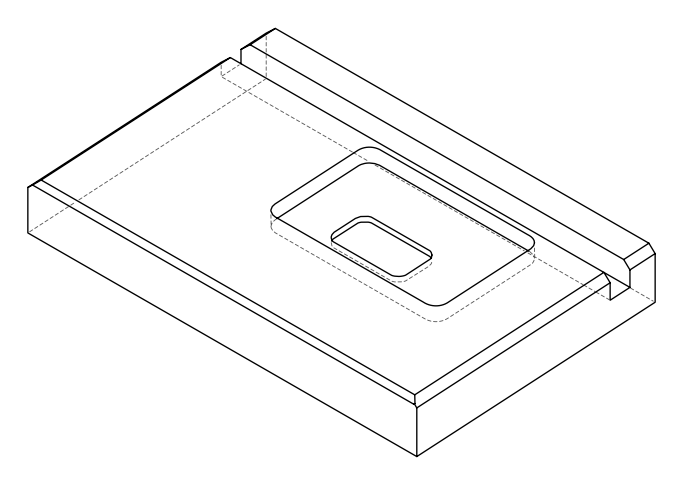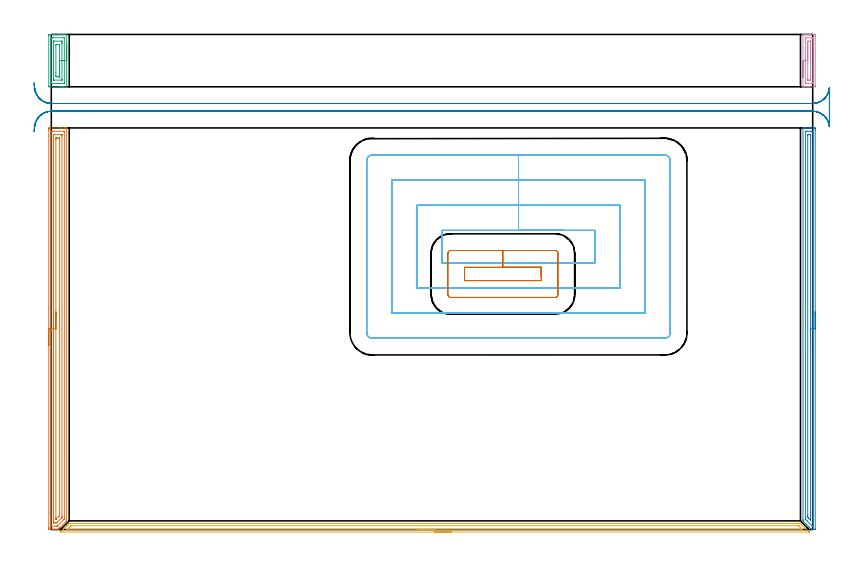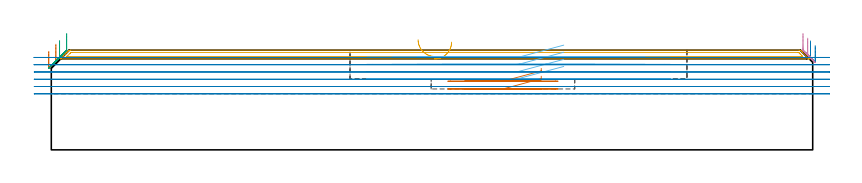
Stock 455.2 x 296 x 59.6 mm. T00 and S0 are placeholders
(PLAN: 8 operations, 1 tool changes, 50.4 min)
(1 AREA_MILL | FG_CHAMFER_SURFACE | UGT0205_001 | 7.89 min | 14102 mm3)
(2 AREA_MILL_1 | FG_CHAMFER_SURFACE_1 | UGT0205_001 | 5.92 min | 6514 mm3)
(3 AREA_MILL_2 | FG_CHAMFER_SURFACE_2 | UGT0205_001 | 1.25 min | 2144 mm3)
(4 AREA_MILL_3 | FG_CHAMFER_SURFACE_3 | UGT0205_001 | 0.95 min | 954 mm3)
(5 AREA_MILL_4 | FG_CHAMFER_SURFACE_4 | UGT0205_001 | 7.28 min | 5950 mm3)
(6 MILL_RECTANGULAR_POCKET | POCKET_RECTANGULAR_STRAIGHT | UGT0201_136 | Follow Part, ap 5, ae 75% | 13.65 min | 440918 mm3)
(7 MILL_RECTANGULAR_POCKET_1 | POCKET_RECTANGULAR_STRAIGHT_1 | UGT0201_136 | Follow Part, ap 5, ae 75% | 1.46 min | 24815 mm3)
(8 MILL_RECTANGULAR_SLOT | SLOT_RECTANGULAR | UGT0201_136 | Follow Part, ap 5, ae 75% | 12.05 min | 291289 mm3)
(TOOL UGT0205_001 | Chamfer Mill 20 x 3 x 45 deg. | D20 FL50 Z2)
(TOOL UGT0201_136 | Carbide End Mill 20.0 | D20 FL30 Z4)
(OP 1 AREA_MILL)
G17 G21 G94 G90
T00 M6
G54
G17 G0 G90 X-1.5 Y110.05 S1061 M3
G43 Z69.6 H0
Z58.9
G94 G1 Y110.088 Z58.028 F250.
Y110.202 Z57.163
Y110.391 Z56.312
Y110.653 Z55.48
Y110.987 Z54.674
Y111.39 Z53.9
Y111.859 Z53.164
Y112.39 Z52.472
Y112.979 Z51.829
Y113.622 Z51.239
Y114.314 Z50.708
Y115.05 Z50.24
Y115.824 Z49.837
Y116.63 Z49.503
Y117.462 Z49.241
Y118.314 Z49.052
Y119.178 Z48.938
Y120.05 Z48.9
Y239.109
X-1.499 Y239.508 Z48.901
X-1.495 Y239.995 Z48.903
X-1.492 Y240.091 Z48.906
X-1.012 Y240.096 Z49.385
X-0.425 Y240.1 Z49.972
X5.176 Z55.571
X5.77 Z56.168
X6.06 Z56.457
X7.828 Z58.223
X8.407 Z58.806
X8.712 Z59.111
X8.881 Z59.28
X9.186 Y240.093 Z59.577
X9.197 Y240.091 Z59.588
X9.2 Y239.954 Z59.6
Y5.941
X9.196 Y5.204 Z59.59
X9.16 Y5.158 Z59.557
X9.154 Y5.153 Z59.552
X5.176 Y1.174 Z55.572
X5.039 Y1.038 Z55.436
X4.873 Y0.872 Z55.27
X4.734 Y0.732 Z55.13
X4.593 Y0.592 Z54.991
X4.434 Y0.433 Z54.832
X4.292 Y0.29 Z54.688
X4.146 Y0.146 Z54.544
X4.006 Y0.01 Z54.403
X3.926 Y0. Z54.325
X3.56 Z53.959
X3.103 Z53.502
X2.524 Z52.919
X1.35 Z51.747
X0.756 Z51.15
X-1.012 Y0.001 Z49.383
X-1.238 Y0.003 Z49.157
X-1.491 Y0.009 Z48.905
X-1.494 Y0.106 Z48.903
X-1.499 Y0.592 Z48.901
X-1.5 Y1.084 Z48.9
Y120.05
X-0.086 Z50.314
Y237.725
X-0.084 Y237.937 Z50.316
X-0.081 Y238.043 Z50.319
X-0.079 Y238.087 Z50.321
X0.013 Y238.09 Z50.413
X0.386 Y238.098 Z50.786
X0.756 Y238.1 Z51.156
X1.268 Z51.668
X7.457 Z57.857
X7.671 Y238.096 Z58.071
X7.765 Y238.092 Z58.165
X7.779 Y238.09 Z58.179
X7.781 Y238.077 Z58.181
X7.784 Y238.034 Z58.184
X7.785 Y237.945 Z58.185
X7.786 Y237.768 Z58.186
Y6.832
X7.783 Y6.408 Z58.183
X7.781 Y6.302 Z58.181
X7.779 Y6.253 Z58.179
X7.758 Y6.22 Z58.158
X7.657 Y6.113 Z58.057
X7.49 Y5.941 Z57.89
X3.925 Y2.375 Z54.325
X3.663 Y2.118 Z54.063
X3.576 Y2.037 Z53.976
X3.545 Y2.01 Z53.945
X3.501 Y2.007 Z53.901
X3.408 Y2.004 Z53.808
X2.895 Y2. Z53.295
X0.243 Z50.643
X0.028 Y2.003 Z50.428
X-0.065 Y2.008 Z50.335
X-0.079 Y2.01 Z50.321
X-0.081 Y2.023 Z50.319
X-0.084 Y2.066 Z50.316
X-0.085 Y2.155 Z50.315
X-0.086 Y2.332 Z50.314
Y120.05
X1.328 Z51.728
X1.329 Y235.051 Z51.729
Y235.364
X1.334 Y235.942 Z51.734
X1.335 Y236.09 Z51.735
X1.486 Y236.097 Z51.886
X1.64 Y236.099 Z52.04
X2.368 Y236.1 Z52.768
X5.904 Z56.304
X6.06 Y236.099 Z56.46
X6.216 Y236.097 Z56.616
X6.32 Y236.093 Z56.72
X6.356 Y236.09 Z56.756
X6.365 Y236.08 Z56.765
X6.367 Y236.046 Z56.767
X6.369 Y235.942 Z56.769
X6.371 Y235.629 Z56.771
Y7.724
X6.369 Y7.412 Z56.769
X6.366 Y7.306 Z56.766
X6.363 Y7.274 Z56.763
X6.349 Y7.257 Z56.749
X6.312 Y7.215 Z56.712
X6.06 Y6.959 Z56.46
X5.997 Y6.896 Z56.397
X3.408 Y4.307 Z53.808
X3.333 Y4.233 Z53.733
X3.257 Y4.158 Z53.657
X3.109 Y4.02 Z53.509
X2.837 Y4.007 Z53.237
X2.679 Y4.001 Z53.079
X1.64 Z52.04
X1.483 Y4.002 Z51.883
X1.379 Y4.007 Z51.779
X1.344 Y4.01 Z51.744
X1.335 Y4.02 Z51.735
X1.333 Y4.054 Z51.733
X1.331 Y4.158 Z51.731
X1.329 Y4.471 Z51.729
X1.328 Y120.05 Z51.728
X2.743 Z53.143
Y233.268
X2.745 Y233.937 Z53.145
X2.747 Y234.034 Z53.147
X2.749 Y234.085 Z53.149
X2.79 Y234.09 Z53.19
X2.995 Y234.094 Z53.395
X3.408 Y234.1 Z53.808
X3.467 Z53.867
X4.351 Z54.751
X4.721 Y234.096 Z55.121
X4.906 Y234.092 Z55.306
X4.946 Y234.09 Z55.346
X4.95 Y234.061 Z55.35
X4.953 Y234.006 Z55.353
X4.957 Y233.489 Z55.357
Y8.615
X4.955 Y8.448 Z55.355
X4.953 Y8.364 Z55.353
X4.951 Y8.325 Z55.351
X4.935 Y8.296 Z55.335
X4.774 Y8.129 Z55.174
X4.375 Y7.724 Z54.775
X3.001 Y6.351 Z53.401
X2.909 Y6.262 Z53.309
X2.788 Y6.149 Z53.188
X2.749 Y6.115 Z53.149
X2.747 Y6.187 Z53.147
X2.745 Y6.28 Z53.145
X2.743 Y6.611 Z53.143
Y6.832
Y120.05
Y120.922 Z53.181
Y121.787 Z53.295
Y122.638 Z53.483
Y123.47 Z53.746
Y124.276 Z54.08
Y125.05 Z54.482
Y125.786 Z54.951
Y126.478 Z55.482
Y127.121 Z56.072
Y127.71 Z56.715
Y128.242 Z57.407
Y128.71 Z58.143
Y129.113 Z58.916
Y129.447 Z59.722
Y129.709 Z60.554
Y129.898 Z61.406
Y130.012 Z62.271
Y130.05 Z63.143
G0 Z69.6
M5
M2
(OP 2 AREA_MILL_1)
G17 G21 G94 G90
T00 M6
G54
G17 G0 G90 X456.7 Y130.05 S1061 M3
G43 Z69.6 H0
Z62.3
G94 G1 Y130.012 Z61.428 F250.
Y129.898 Z60.564
Y129.709 Z59.712
Y129.447 Z58.88
Y129.113 Z58.074
Y128.71 Z57.3
Y128.242 Z56.564
Y127.71 Z55.872
Y127.121 Z55.229
Y126.478 Z54.64
Y125.786 Z54.108
Y125.05 Z53.64
Y124.276 Z53.237
Y123.47 Z52.903
Y122.638 Z52.641
Y121.786 Z52.452
Y120.922 Z52.338
Y120.05 Z52.3
Y0.32
X456.697 Y0.146 Z52.303
X456.691 Y0.002 Z52.305
X456.448 Y0. Z52.548
X456.158 Z52.837
X455.576 Z53.423
X455.117 Z53.882
X454.964 Z54.035
X454.633 Y0.001 Z54.359
X454.598 Y0.01 Z54.394
X454.546 Y0.051 Z54.448
X454.453 Y0.146 Z54.545
X449.55 Y5.049 Z59.449
X449.491 Y5.111 Z59.508
X449.404 Y5.205 Z59.59
X449.4 Y5.94 Z59.6
Y239.954
X449.402 Y240.091 Z59.588
X449.432 Y240.1 Z59.559
X449.755 Z59.244
X450.248 Z58.751
X450.83 Z58.165
X452.897 Z56.1
X453.494 Z55.501
X454.083 Z54.912
X455.859 Z53.137
X456.158 Y240.098 Z52.839
X456.691 Y240.092 Z52.305
X456.694 Y240.046 Z52.303
X456.699 Y239.508 Z52.301
X456.7 Y238.964 Z52.3
Y120.05
X455.286 Z53.714
X455.285 Y2.359 Z53.715
X455.27 Y2.01 Z53.73
X455.145 Z53.855
X455.049 Y2.012 Z53.951
X454.976 Y2.083 Z54.024
X454.676 Y2.375 Z54.324
X451.718 Y5.332 Z57.282
X451.112 Y5.941 Z57.888
X450.83 Y6.232 Z58.17
X450.815 Y6.832 Z58.185
X450.814 Y6.848 Z58.186
X450.815 Y237.741 Z58.185
X450.83 Y238.09 Z58.17
X451.347 Y238.098 Z57.653
X451.718 Y238.099 Z57.282
X452.233 Y238.1 Z56.767
X454.009 Z54.991
X454.382 Y238.099 Z54.618
X454.899 Y238.097 Z54.101
X455.27 Y238.09 Z53.73
X455.285 Y237.725 Z53.715
Y237.71
X455.286 Y120.05 Z53.714
X453.872 Z55.128
X453.871 Y6.453 Z55.129
X453.869 Y5.941 Z55.131
X453.867 Y5.732 Z55.133
X453.865 Y5.647 Z55.135
X453.559 Y5.941 Z55.441
X453.494 Y6.006 Z55.506
X452.667 Y6.832 Z56.333
X452.606 Y6.893 Z56.394
X452.4 Y7.102 Z56.6
X452.298 Y7.209 Z56.702
X452.249 Y7.262 Z56.751
X452.235 Y7.297 Z56.765
X452.234 Y7.345 Z56.766
X452.23 Y7.724 Z56.77
X452.229 Y8.102 Z56.771
X452.228 Y8.615 Z56.772
X452.229 Y235.942 Z56.771
X452.23 Y236.037 Z56.77
X452.232 Y236.083 Z56.768
X452.234 Y236.087 Z56.766
X452.248 Y236.092 Z56.752
X452.292 Y236.096 Z56.708
X452.449 Y236.1 Z56.551
X453.494 Z55.506
X453.651 Y236.098 Z55.349
X453.756 Y236.095 Z55.244
X453.839 Y236.09 Z55.161
X453.865 Y236.082 Z55.135
X453.866 Y236.067 Z55.134
X453.869 Y235.942 Z55.131
X453.871 Y235.564 Z55.129
X453.872 Y120.05 Z55.128
Y119.178 Z55.167
Y118.314 Z55.28
Y117.462 Z55.469
Y116.63 Z55.732
Y115.824 Z56.065
Y115.05 Z56.468
Y114.314 Z56.937
Y113.622 Z57.468
Y112.979 Z58.057
Y112.39 Z58.701
Y111.858 Z59.393
Y111.39 Z60.128
Y110.987 Z60.902
Y110.653 Z61.708
Y110.391 Z62.54
Y110.202 Z63.392
Y110.088 Z64.257
Y110.05 Z65.128
G0 Z69.6
M5
M2
(OP 3 AREA_MILL_2)
G17 G21 G94 G90
T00 M6
G54
G17 G0 G90 X9.2 Y290.35 S1061 M3
G43 Z69.6 H0
G94 G1 Y290.312 Z68.728 F250.
Y290.198 Z67.863
Y290.009 Z67.012
Y289.747 Z66.18
Y289.413 Z65.374
Y289.01 Z64.6
Y288.541 Z63.864
Y288.01 Z63.172
Y287.421 Z62.529
Y286.778 Z61.939
Y286.086 Z61.408
Y285.35 Z60.94
Y284.576 Z60.537
Y283.77 Z60.203
Y282.938 Z59.941
Y282.086 Z59.752
Y281.222 Z59.638
Y280.35 Z59.6
Y264.795
X9.201 Y264.71 Z59.599
X8.972 Y264.7 Z59.37
X7.358 Z57.756
X6.944 Z57.341
X6.738 Z57.135
X6.06 Z56.457
X5.853 Z56.251
X5.176 Z55.57
X-1.24 Z49.156
X-1.352 Y264.702 Z49.044
X-1.491 Y264.71 Z48.905
X-1.499 Y264.848 Z48.899
X-1.5 Y265.248 Z48.9
Y295.452
X-1.496 Y295.855 Z48.902
X-1.491 Y295.99 Z48.905
X-1.351 Y296. Z49.046
X5.176 Z55.57
X5.853 Z56.251
X6.06 Z56.457
X6.738 Z57.135
X6.944 Z57.341
X7.358 Z57.756
X8.299 Z58.698
X8.712 Z59.111
X8.973 Y295.999 Z59.371
X9.194 Y295.99 Z59.592
X9.2 Y295.896 Z59.6
Y280.35
X7.786 Z58.186
X7.785 Y267.025 Z58.185
X7.781 Y266.814 Z58.181
X7.779 Y266.717 Z58.179
X7.59 Y266.71 Z57.99
X7.265 Y266.702 Z57.665
X5.499 Y266.7 Z55.899
X0.018 Y266.701 Z50.418
X-0.044 Y266.704 Z50.356
X-0.07 Y266.709 Z50.33
X-0.079 Y266.713 Z50.321
X-0.081 Y266.727 Z50.319
X-0.084 Y266.812 Z50.316
X-0.086 Y266.982 Z50.314
Y267.025
X-0.085 Y293.675 Z50.315
X-0.081 Y293.886 Z50.319
X-0.079 Y293.983 Z50.321
X0.11 Y293.99 Z50.51
X0.435 Y293.998 Z50.835
X0.756 Y293.999 Z51.156
X1.317 Y294. Z51.717
X7.682 Y293.999 Z58.082
X7.744 Y293.996 Z58.144
X7.77 Y293.991 Z58.17
X7.779 Y293.987 Z58.179
X7.781 Y293.972 Z58.181
X7.784 Y293.888 Z58.184
X7.786 Y293.718 Z58.186
Y293.675
Y280.35
X6.371 Z56.771
Y269.377
X6.369 Y268.801 Z56.769
X6.367 Y268.725 Z56.767
X6.366 Y268.713 Z56.766
X6.329 Y268.708 Z56.729
X6.262 Y268.703 Z56.662
X6.161 Y268.7 Z56.561
X6.06 Z56.46
X1.64 Y268.701 Z52.04
X1.539 Y268.703 Z51.939
X1.343 Y268.71 Z51.743
X1.336 Y268.801 Z51.736
X1.331 Y269.111 Z51.731
X1.329 Y269.69 Z51.729
Y270.003
Y291.323
X1.331 Y291.899 Z51.731
X1.333 Y291.975 Z51.733
X1.334 Y291.987 Z51.734
X1.371 Y291.992 Z51.771
X1.438 Y291.997 Z51.838
X1.539 Y292. Z51.939
X1.64 Z52.04
X6.06 Y291.999 Z56.46
X6.161 Y291.997 Z56.561
X6.357 Y291.99 Z56.757
X6.364 Y291.899 Z56.764
X6.369 Y291.589 Z56.769
X6.371 Y291.01 Z56.771
Y290.697
Y280.35
X4.957 Z55.357
Y271.466
X4.953 Y270.802 Z55.353
X4.95 Y270.712 Z55.35
X4.864 Y270.708 Z55.264
X4.673 Y270.703 Z55.073
X4.292 Y270.7 Z54.692
X4.171 Z54.571
X3.287 Z53.687
X2.981 Y270.702 Z53.381
X2.828 Y270.706 Z53.228
X2.757 Y270.71 Z53.157
X2.75 Y270.756 Z53.15
X2.744 Y271.245 Z53.144
X2.743 Y273.243 Z53.143
Y289.233
X2.747 Y289.898 Z53.147
X2.75 Y289.988 Z53.15
X2.836 Y289.992 Z53.236
X3.027 Y289.997 Z53.427
X3.408 Y290. Z53.808
X3.529 Z53.929
X4.413 Z54.813
X4.719 Y289.998 Z55.119
X4.872 Y289.994 Z55.272
X4.943 Y289.99 Z55.343
X4.95 Y289.944 Z55.35
X4.956 Y289.455 Z55.356
X4.957 Y289.233 Z55.357
Y288.565
Y280.35
Y279.478 Z55.395
Y278.613 Z55.509
Y277.762 Z55.698
Y276.93 Z55.96
Y276.124 Z56.294
Y275.35 Z56.697
Y274.614 Z57.166
Y273.922 Z57.697
Y273.279 Z58.286
Y272.69 Z58.929
Y272.158 Z59.622
Y271.69 Z60.357
Y271.287 Z61.131
Y270.953 Z61.937
Y270.691 Z62.769
Y270.502 Z63.621
Y270.388 Z64.486
Y270.35 Z65.357
G0 Z69.6
M5
M2
(OP 4 AREA_MILL_3)
G17 G21 G94 G90
T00 M6
G54
G17 G0 G90 X449.4 Y270.35 S1061 M3
G43 Z69.6 H0
G94 G1 Y270.388 Z68.728 F250.
Y270.502 Z67.863
Y270.691 Z67.012
Y270.953 Z66.18
Y271.287 Z65.374
Y271.69 Z64.6
Y272.158 Z63.864
Y272.69 Z63.172
Y273.279 Z62.529
Y273.922 Z61.939
Y274.614 Z61.408
Y275.35 Z60.94
Y276.124 Z60.537
Y276.93 Z60.203
Y277.762 Z59.941
Y278.614 Z59.752
Y279.478 Z59.638
Y280.35 Z59.6
Y295.896
X449.403 Y295.991 Z59.589
X449.423 Y296. Z59.569
X449.653 Z59.345
X451.303 Z57.696
X451.718 Z57.278
X451.926 Z57.071
X452.606 Z56.391
X452.814 Z56.184
X453.494 Z55.5
X455.818 Z53.178
X456.158 Y295.998 Z52.838
X456.691 Y295.993 Z52.305
X456.693 Y295.988 Z52.303
X456.699 Y295.452 Z52.301
X456.7 Y294.91 Z52.3
Y265.594
X456.699 Y265.248 Z52.301
X456.694 Y264.712 Z52.303
X456.691 Y264.707 Z52.305
X456.158 Y264.7 Z52.838
X453.494 Z55.5
X452.814 Z56.184
X452.606 Z56.391
X451.926 Z57.072
X451.718 Z57.278
X451.303 Z57.696
X450.226 Z58.773
X449.653 Z59.345
X449.421 Y264.708 Z59.571
X449.403 Y264.71 Z59.589
X449.4 Y264.803 Z59.6
Y280.35
X450.814 Z58.186
X450.815 Y293.691 Z58.185
X450.83 Y293.99 Z58.17
X451.395 Y293.999 Z57.605
X454.382 Y294. Z54.618
X454.947 Y293.998 Z54.053
X455.27 Y293.99 Z53.73
X455.285 Y293.675 Z53.715
Y293.66
Y267.009
X455.27 Y266.71 Z53.73
X454.705 Y266.701 Z54.295
X451.718 Y266.7 Z57.282
X451.153 Y266.702 Z57.847
X450.83 Y266.71 Z58.17
X450.815 Y267.025 Z58.185
Y267.04
X450.814 Y280.35 Z58.186
X452.228 Z56.772
X452.229 Y291.387 Z56.771
X452.234 Y291.899 Z56.766
X452.235 Y291.983 Z56.765
X452.403 Y291.994 Z56.597
X452.505 Y291.999 Z56.495
X453.595 Z55.405
X453.798 Y291.994 Z55.202
X453.854 Y291.99 Z55.146
X453.865 Y291.98 Z55.135
X453.868 Y291.952 Z55.132
X453.87 Y291.899 Z55.13
X453.871 Y291.521 Z55.129
X453.872 Y291.01 Z55.128
X453.871 Y269.69 Z55.129
Y269.313
X453.866 Y268.801 Z55.134
X453.865 Y268.717 Z55.135
X453.697 Y268.706 Z55.303
X453.595 Y268.701 Z55.405
X452.505 Z56.495
X452.302 Y268.706 Z56.698
X452.246 Y268.71 Z56.754
X452.235 Y268.72 Z56.765
X452.232 Y268.748 Z56.768
X452.23 Y268.801 Z56.77
X452.229 Y269.179 Z56.771
X452.228 Y269.69 Z56.772
Y280.35
Y281.222 Z56.81
Y282.087 Z56.923
Y282.938 Z57.112
Y283.77 Z57.375
Y284.576 Z57.708
Y285.35 Z58.111
Y286.086 Z58.58
Y286.778 Z59.111
Y287.421 Z59.701
Y288.01 Z60.344
Y288.542 Z61.036
Y289.01 Z61.772
Y289.413 Z62.545
Y289.747 Z63.351
Y290.009 Z64.183
Y290.198 Z65.035
Y290.312 Z65.9
Y290.35 Z66.772
G0 Z69.6
M5
M2
(OP 5 AREA_MILL_4)
G17 G21 G94 G90
T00 M6
G54
G17 G0 G90 X239.3 Y-1.5 S1061 M3
G43 Z69.6 H0
Z64.4
G94 G1 X239.262 Z63.528 F250.
X239.148 Z62.664
X238.959 Z61.812
X238.697 Z60.98
X238.363 Z60.174
X237.96 Z59.4
X237.492 Z58.664
X236.961 Z57.972
X236.371 Z57.329
X235.728 Z56.74
X235.036 Z56.208
X234.3 Z55.74
X233.526 Z55.337
X232.72 Z55.003
X231.888 Z54.741
X231.037 Z54.552
X230.172 Z54.438
X229.3 Z54.4
X5.664
X5.519 Y-1.493 Z54.406
X5.664 Y-1.339 Z54.561
X6.11 Y-0.889 Z55.009
X7.213 Y0.213 Z56.113
X8.342 Y1.342 Z57.242
X9.123 Y2.124 Z58.022
X9.235 Y2.236 Z58.133
X9.416 Y2.417 Z58.315
X10.127 Y3.128 Z59.026
X10.293 Y3.295 Z59.19
X10.435 Y3.437 Z59.334
X10.574 Y3.574 Z59.472
X10.696 Y3.695 Z59.591
X11.466 Y3.7 Z59.6
X447.134
X447.904 Y3.695 Z59.591
X448.026 Y3.574 Z59.472
X448.262 Y3.338 Z59.238
X448.746 Y2.856 Z58.752
X449.088 Y2.512 Z58.412
X453.044 Y-1.444 Z54.455
X453.085 Y-1.486 Z54.412
X453.087 Y-1.495 Z54.403
X453.085 Y-1.499 Z54.399
X229.3 Y-1.5 Z54.4
Y-0.086 Z55.814
X9.681 Y-0.085 Z55.815
X9.546
X9.433 Y-0.081 Z55.819
X9.387 Y-0.079 Z55.821
X9.389 Y-0.073 Z55.827
X9.457 Y0.003 Z55.903
X9.534 Y0.083 Z55.983
X11.226 Y1.776 Z57.676
X11.467 Y2.016 Z57.916
X11.672 Y2.215 Z58.115
X11.721 Y2.26 Z58.16
X11.747 Y2.279 Z58.179
X11.79 Y2.28 Z58.18
X11.98 Y2.283 Z58.183
X12.359 Y2.285 Z58.185
X12.493 Y2.286 Z58.186
X446.375 Y2.285 Z58.185
X446.754 Y2.281 Z58.181
X446.844 Y2.279 Z58.179
X446.963 Y2.175 Z58.075
X447.134 Y2.013 Z57.913
X447.611 Y1.539 Z57.439
X448.026 Y1.124 Z57.024
X448.489 Y0.661 Z56.561
X448.919 Y0.23 Z56.13
X449.148 Y-0.006 Z55.894
X449.19 Y-0.052 Z55.848
X449.209 Y-0.079 Z55.821
X449.163 Y-0.08 Z55.82
X448.919 Y-0.084 Z55.816
X448.785 Y-0.085 Z55.815
X448.026 Y-0.086 Z55.814
X229.3
X228.429 Z55.852
X227.564 Z55.966
X226.712 Z56.155
X225.88 Z56.417
X225.074 Z56.751
X224.3 Z57.154
X223.564 Z57.623
X222.872 Z58.154
X222.229 Z58.743
X221.64 Z59.386
X221.109 Z60.078
X220.64 Z60.814
X220.237 Z61.588
X219.903 Z62.394
X219.641 Z63.226
X219.452 Z64.078
X219.338 Z64.943
X219.3 Z65.814
G0 Z69.6
M5
M2
(OP 6 MILL_RECTANGULAR_POCKET)
G17 G21 G94 G90
T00 M6
G54
G17 G0 G90 X306.357 Y178.9 S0 M3
G43 Z69.6 H0
Z62.6
G94 G1 X279.3 Z55.35 F250.
X233.6 F500.
Y159.4
X325.
Y178.9
X279.3
Y193.9
X218.6
Y144.4
X340.
Y193.9
X279.3
Y208.9
X203.6
Y129.4
X355.
Y208.9
X279.3
Y223.9
X191.8
G3 X188.6 Y220.7 R3.2
G1 Y117.6
G3 X191.8 Y114.4 R3.2
G1 X366.8
G3 X370. Y117.6 R3.2
G1 Y220.7
G3 X366.8 Y223.9 R3.2
G1 X279.3
X278.3
G0 X306.357 Y178.9 Z58.35
G1 X279.3 Z51.1 F250.
X233.6 F500.
Y159.4
X325.
Y178.9
X279.3
Y193.9
X218.6
Y144.4
X340.
Y193.9
X279.3
Y208.9
X203.6
Y129.4
X355.
Y208.9
X279.3
Y223.9
X191.8
G3 X188.6 Y220.7 R3.2
G1 Y117.6
G3 X191.8 Y114.4 R3.2
G1 X366.8
G3 X370. Y117.6 R3.2
G1 Y220.7
G3 X366.8 Y223.9 R3.2
G1 X279.3
X278.3
G0 X306.357 Y178.9 Z54.1
G1 X279.3 Z46.85 F250.
X233.6 F500.
Y159.4
X325.
Y178.9
X279.3
Y193.9
X218.6
Y144.4
X340.
Y193.9
X279.3
Y208.9
X203.6
Y129.4
X355.
Y208.9
X279.3
Y223.9
X191.8
G3 X188.6 Y220.7 R3.2
G1 Y117.6
G3 X191.8 Y114.4 R3.2
G1 X366.8
G3 X370. Y117.6 R3.2
G1 Y220.7
G3 X366.8 Y223.9 R3.2
G1 X279.3
X278.3
G0 X306.357 Y178.9 Z49.85
G1 X279.3 Z42.6 F250.
X233.6 F500.
Y159.4
X325.
Y178.9
X279.3
Y193.9
X218.6
Y144.4
X340.
Y193.9
X279.3
Y208.9
X203.6
Y129.4
X355.
Y208.9
X279.3
Y223.9
X191.8
G3 X188.6 Y220.7 R3.2
G1 Y117.6
G3 X191.8 Y114.4 R3.2
G1 X366.8
G3 X370. Y117.6 R3.2
G1 Y220.7
G3 X366.8 Y223.9 R3.2
G1 X279.3
X278.3
G0 Z69.6
M5
M2
(OP 7 MILL_RECTANGULAR_POCKET_1)
G17 G21 G94 G90
T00 M6
G54
G17 G0 G90 X292.9 Y151.187 S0 M3
G43 Z69.6 H0
Z48.68
G94 G1 Y156.8 Z47.176 F250.
X270. Z41.04
X247.1 F500.
Y148.8
X292.9
Y156.8
X270.
Y166.8
X238.7
G3 X237.1 Y165.2 R1.6
G1 Y140.4
G3 X238.7 Y138.8 R1.6
G1 X301.3
G3 X302.9 Y140.4 R1.6
G1 Y165.2
G3 X301.3 Y166.8 R1.6
G1 X270.
X269.
G0 X292.9 Y151.187 Z44.04
G1 Y156.8 Z42.536 F250.
X270. Z36.4
X247.1 F500.
Y148.8
X292.9
Y156.8
X270.
Y166.8
X238.7
G3 X237.1 Y165.2 R1.6
G1 Y140.4
G3 X238.7 Y138.8 R1.6
G1 X301.3
G3 X302.9 Y140.4 R1.6
G1 Y165.2
G3 X301.3 Y166.8 R1.6
G1 X270.
X269.
G0 Z69.6
M5
M2
(OP 8 MILL_RECTANGULAR_SLOT)
G17 G21 G94 G90
T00 M6
G54
G17 G0 G90 X-10.382 Y241.198 S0 M3
G43 Z69.6 H0
Z55.25
G94 G1 X-9.223 Y243.965 F250.
G2 X0. Y250.1 R10. F500.
G1 X455.2
G2 X464.962 Y242.271 R10.
G1 X464.991 Y242.265
G3 X465.2 Y244.298 R10.
G1 Y260.469
G3 X464.987 Y262.52 R10.
G1 X464.958 Y262.514
G2 X455.2 Y254.7 R10.
G1 X0.
G2 X-9.223 Y260.835 R10.
G1 X-10.382 Y263.602 F250.
G0 X-10.365 Y238.847 Z50.9
G1 X-9.854 Y241.803
G2 X0. Y250.1 R10. F500.
G1 X455.2
G2 X465.17 Y240.874 R10.
G1 X465.2
Y263.926
X465.17
G2 X455.2 Y254.7 R10.
G1 X0.
G2 X-9.854 Y262.999 R10.
G1 X-10.365 Y265.956 F250.
G0 X-10.202 Y237.883 Z46.55
G1 X-9.97 Y240.874
G2 X0. Y250.1 R10. F500.
G1 X455.2
G2 X465.17 Y240.874 R10.
G1 X465.2
Y263.926
X465.17
G2 X455.2 Y254.7 R10.
G1 X0.
G2 X-9.97 Y263.926 R10.
G1 X-10.202 Y266.917 F250.
G0 Y237.883 Z42.2
G1 X-9.97 Y240.874
G2 X0. Y250.1 R10. F500.
G1 X455.2
G2 X465.17 Y240.874 R10.
G1 X465.2
Y263.926
X465.17
G2 X455.2 Y254.7 R10.
G1 X0.
G2 X-9.97 Y263.926 R10.
G1 X-10.202 Y266.917 F250.
G0 Y237.883 Z37.85
G1 X-9.97 Y240.874
G2 X0. Y250.1 R10. F500.
G1 X455.2
G2 X465.17 Y240.874 R10.
G1 X465.2
Y263.926
X465.17
G2 X455.2 Y254.7 R10.
G1 X0.
G2 X-9.97 Y263.926 R10.
G1 X-10.202 Y266.917 F250.
G0 Y237.883 Z33.5
G1 X-9.97 Y240.874
G2 X0. Y250.1 R10. F500.
G1 X455.2
G2 X465.17 Y240.874 R10.
G1 X465.2
Y263.926
X465.17
G2 X455.2 Y254.7 R10.
G1 X0.
G2 X-9.97 Y263.926 R10.
G1 X-10.202 Y266.917 F250.
G0 Z69.6
M5
M2
